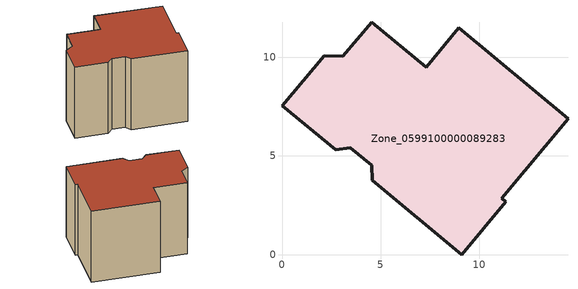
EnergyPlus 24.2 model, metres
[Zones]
Zone_0599100000089283
 floor ground (C_G): 2.13,10.09 3.07,10.04 4.54,11.77 7.3,9.49 8.95,11.49 14.49,6.87 11.14,2.86 11.33,2.67 9.12,0 4.58,3.77 4.56,4.52 3.46,5.43 2.72,5.31 0,7.54 z0
 wall outside (C_F): 3.07,10.04 2.13,10.09 0,7.54 2.72,5.31 3.46,5.43 4.56,4.52 4.58,3.77 9.12,0 11.33,2.67 11.14,2.86 14.49,6.87 8.95,11.49 7.3,9.49 4.54,11.77 3.07,10.04 z0:8.53
 roof outside (C_R): 11.14,2.86 14.49,6.87 8.95,11.49 7.3,9.49 4.54,11.77 3.07,10.04 2.13,10.09 0,7.54 2.72,5.31 3.46,5.43 4.56,4.52 4.58,3.77 9.12,0 11.33,2.67 z8.53
[BUILDING]
Pand.0599100000089283: North Axis=0; Terrain=City; Loads Convergence Tolerance Value=0.04; Temperature Convergence Tolerance Value=0.4; Solar Distribution=FullExterior; Maximum Number of Warmup Days=25; Minimum Number of Warmup Days=1
[Site:Location]
Rotterdam.The.Hague.AP_ZH_NLD Design_Conditions: Latitude=51.96; Longitude=4.45; Time Zone=1; Elevation=-4.5
[SITE:GROUNDTEMPERATURE:BUILDINGSURFACE]
18, 18, 18, 18, 18, 18, 18, 18, 18, 18, 18, 18
[MATERIAL] Thermal Absorptance=0.9; Solar Absorptance=0.7; Visible Absorptance=0.7
Name | Roughness | Thickness | Conductivity | Density | Specific Heat
G.TC.1946 | MediumSmooth | 0.15 | 1 | 540 | 1210
F.TC.1946 | Rough | 0.3 | 0.857143 | 1920 | 840
R.TC.1946 | MediumRough | 0.2 | 0.909091 | 1500 | 1000
[CONSTRUCTION]
C_G: G.TC.1946
C_F: F.TC.1946
C_R: R.TC.1946
[ZONE]
Zone_0599100000089283: Type=1; Multiplier=1; Ceiling Height=Autocalculate; Volume=Autocalculate; Floor Area=autocalculate; Part of Total Floor Area=Yes
[ZONEINFILTRATION:DESIGNFLOWRATE]
Infil_Zone_0599100000089283: Zone or ZoneList or Space or SpaceList=Zone_0599100000089283; Schedule=AlwaysOn; Design Flow Rate Calculation Method=Flow/Area; Flow Rate per Floor Area=0.003; Constant Term Coefficient=1; Temperature Term Coefficient=0; Velocity Term Coefficient=0; Velocity Squared Term Coefficient=0
[HVACTEMPLATE:ZONE:IDEALLOADSAIRSYSTEM]
Zone_0599100000089283: Maximum Heating Supply Air Temperature=50; Minimum Cooling Supply Air Temperature=13; Maximum Heating Supply Air Humidity Ratio=0.0156; Minimum Cooling Supply Air Humidity Ratio=0.0077; Heating Limit=NoLimit; Cooling Limit=NoLimit; Dehumidification Control Type=ConstantSensibleHeatRatio; Cooling Sensible Heat Ratio=0.7; Dehumidification Setpoint=60; Humidification Control Type=None; Humidification Setpoint=30; Outdoor Air Method=None; Outdoor Air Flow Rate per Person=0.00944; Outdoor Air Flow Rate per Zone Floor Area=0; Outdoor Air Flow Rate per Zone=0; Demand Controlled Ventilation Type=None; Outdoor Air Economizer Type=NoEconomizer; Heat Recovery Type=None; Sensible Heat Recovery Effectiveness=0.7; Latent Heat Recovery Effectiveness=0.65
[ZONECONTROL:THERMOSTAT]
ThermostatControl_Zone_0599100000089283: Zone or ZoneList=Zone_0599100000089283; Control Type Schedule=DualSetpointControlType; Control 1=Thermostat_Zone_0599100000089283; Temperature Difference Between Cutout And Setpoint=0
[THERMOSTATSETPOINT:DUALSETPOINT]
Thermostat_Zone_0599100000089283: Heating Setpoint Temperature Schedule=HeatingSetpoint_Zone_0599100000089283; Cooling Setpoint Temperature Schedule=CoolingSetpoint_Zone_0599100000089283
[SCHEDULE:COMPACT]
HeatingSetpoint_Zone_0599100000089283: Through: 12/31, For: AllDays, Until: 24:00, 21
CoolingSetpoint_Zone_0599100000089283: Through: 12/31, For: AllDays, Until: 24:00, 24
DualSetpointControlType: Through: 12/31, For: AllDays, Until: 24:00, 4
AlwaysOn: Through: 12/31, For: AllDays, Until: 24:00, 1
